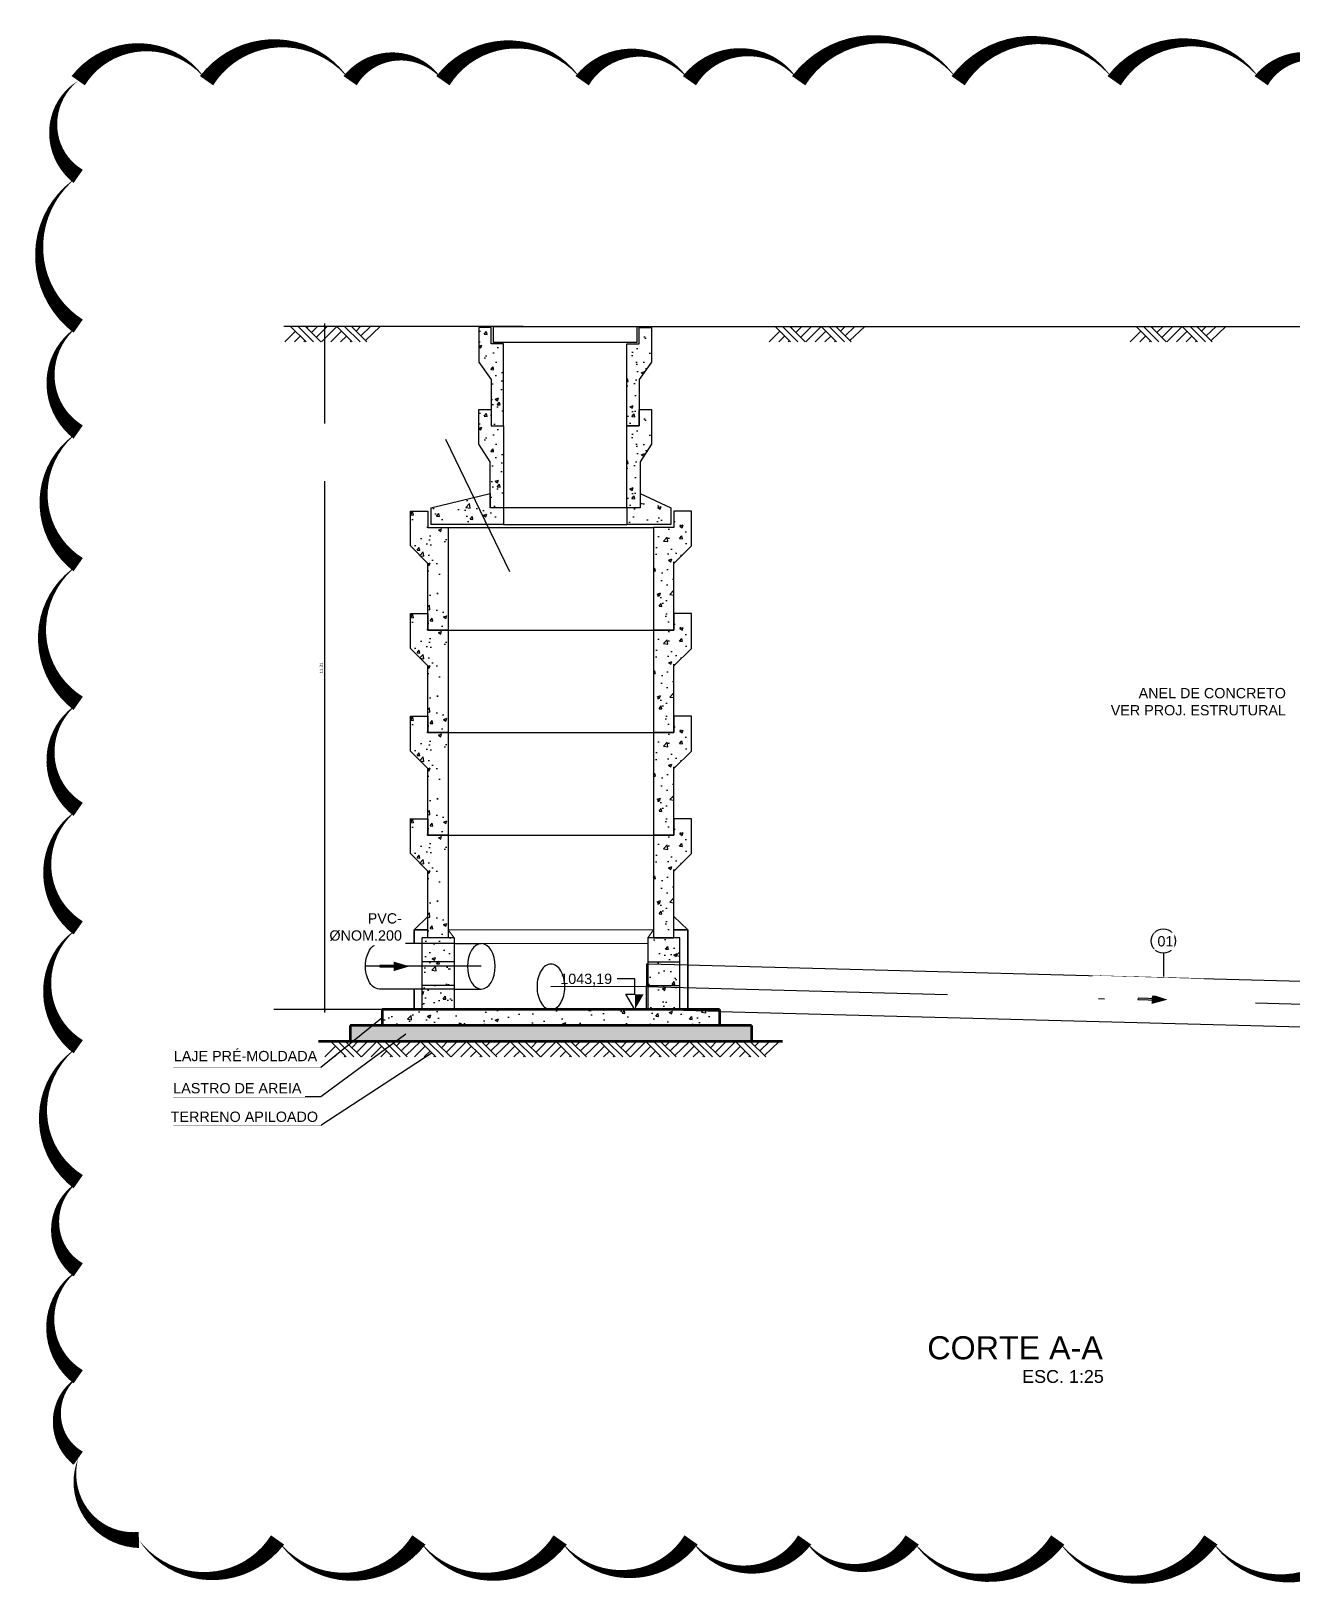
# Model space of a CAD drawing. Extents: x -160 to 364724, y -100 to 7353297.
# Drawn here: x 360652.44 to 360673.33, y 7352432.61 to 7352458.4 of the extents above; entities that cross this region are included whole.
import ezdxf
from ezdxf.enums import TextEntityAlignment as Align

# ---------------------------------------------------------------- set-up
doc = ezdxf.new("R2010")
doc.units = 0
doc.header["$LTSCALE"] = 5
for name, pattern in [('HIDDEN', [0.375, 0.25, -0.125]), ('SGC_DASHDOT', [1, 0.5, -0.25, 0, -0.25]), ('SGC_HIDDEN', [0.375, 0.25, -0.125])]:
    doc.linetypes.add(name, pattern=pattern)
doc.layers.add('00-trabalho', color=7, linetype='Continuous', lineweight=25)
doc.layers.add('AL3', color=3, linetype='Continuous', lineweight=35)
for name, color, linetype in [('ARTICULAÇÃO', 3, 'Continuous'), ('BOLA LM', 1, 'Continuous'), ('desenho', 4, 'Continuous'), ('GER-SIMBOLOS', 1, 'Continuous'), ('PAREDE CONCRETO CORTE', 5, 'Continuous'), ('Paredes', 7, 'Continuous'), ('SANC_COTAS', 1, 'Continuous'), ('SANC_TEXTO', 2, 'Continuous'), ('SGC-Eixos', 253, 'SGC_DASHDOT'), ('SGC-PONTAS', 1, 'SGC_HIDDEN'), ('SGC-Tubos (Desenho Bifilar)', 3, 'Continuous'), ('TERRENO', 6, 'Continuous'), ('VEGETAÇÃO', 7, 'Continuous'), ('VISTA 1', 1, 'Continuous'), ('VISTA 2', 2, 'Continuous'), ('VISTA 3', 3, 'Continuous')]:
    doc.layers.add(name, color=color, linetype=linetype)
doc.styles.add('R-80', font='arial.ttf')
doc.styles.get("Standard").update_dxf_attribs({"font": 'arial.ttf'})
doc.dimstyles.new('GERAL - 25', dxfattribs={"dimscale": 0.025, "dimtxt": 2, "dimasz": 1.5, "dimexe": 2, "dimexo": 1, "dimgap": 1, "dimtad": 1, "dimzin": 0, "dimtxsty": 'R-80', "dimblk": 'ARCHTICK', "dimcen": 0, "dimdle": 2, "dimclrd": 1, "dimclre": 1, "dimclrt": 2, "dimadec": 0, "dimazin": 0, "dimtfac": 0.5, "dimtmove": 2, "dimatfit": 3, "dimldrblk": 'OPEN90', "dimfxl": 1, "dimtolj": 1, "dimtzin": 0, "dimarcsym": 0})
doc.dimstyles.new('LEADER - 25', dxfattribs={"dimscale": 0.025, "dimtxt": 2, "dimasz": 1.5, "dimexe": 2, "dimexo": 1, "dimgap": 1, "dimtad": 1, "dimzin": 0, "dimtxsty": 'R-80', "dimcen": 0, "dimdle": 2, "dimclrd": 1, "dimclre": 1, "dimclrt": 2, "dimadec": 0, "dimazin": 0, "dimtfac": 0.5, "dimtmove": 2, "dimatfit": 3, "dimfxl": 1, "dimtolj": 1, "dimtzin": 0, "dimarcsym": 0})
pattern_1 = [(50, (360733.05894, 7352443.38105), (0.5570364, -0.0487343), [0.058246, -0.640707]), (355, (360733.05894, 7352443.38105), (-0.107758, 0.5841634), [0.046597, -0.5125673]), (100.45144, (360733.10536, 7352443.377), (0.4492783, 0.535429), [0.0495016, -0.5445175]), (46.1842, (360733.05894, 7352443.5364), (0.828834, -0.128546), [0.087369, -0.96106]), (96.6356, (360733.128, 7352443.5257), (0.725872, 0.7565146), [0.074252, -0.816777]), (351.1842, (360733.0589, 7352443.5364), (0.725872, 0.756515), [0.069895, -0.768847]), (21, (360733.1366, 7352443.49754), (0.4635666, -0.3126796), [0.058246, -0.640707]), (326, (360733.1366, 7352443.49754), (0.188962, 0.5631615), [0.046597, -0.5125655]), (71.45144, (360733.17523, 7352443.4715), (0.6525286, 0.250482), [0.0495016, -0.5445166]), (37.5, (360733.05894, 7352443.38105), (0.0094435, 0.25853017), [0, -0.5063526, 0, -0.5203317, 0, -0.514507]), (7.5, (360733.05894, 7352443.38105), (0.2043036, 0.3063058), [0, -0.2966667, 0, -0.4947034, 0, -0.1960951]), (327.5, (360732.88576, 7352443.38105), (0.4145733, -0.01751585), [0, -0.1941536, 0, -0.6057593, 0, -0.803796]), (317.5, (360732.8081, 7352443.38105), (0.4529105, 0.0777424), [0, -0.2523997, 0, -0.4022863, 0, -0.5708116])]
pattern_2 = [(50, (360733.05894, 7352445.0797), (0.5570364, -0.0487343), [0.058246, -0.640707]), (355, (360733.05894, 7352445.0797), (-0.107758, 0.5841634), [0.046597, -0.5125673]), (100.45144, (360733.10536, 7352445.0756), (0.4492783, 0.535429), [0.0495016, -0.5445175]), (46.1842, (360733.05894, 7352445.235), (0.828834, -0.128546), [0.087369, -0.96106]), (96.6356, (360733.128, 7352445.2243), (0.725872, 0.7565146), [0.074252, -0.816777]), (351.1842, (360733.0589, 7352445.235), (0.725872, 0.756515), [0.069895, -0.768847]), (21, (360733.1366, 7352445.19617), (0.4635666, -0.3126796), [0.058246, -0.640707]), (326, (360733.1366, 7352445.1962), (0.188962, 0.5631615), [0.046597, -0.5125655]), (71.45144, (360733.17523, 7352445.1701), (0.6525286, 0.250482), [0.0495016, -0.5445166]), (37.5, (360733.05894, 7352445.07968), (0.0094435, 0.25853017), [0, -0.5063526, 0, -0.5203317, 0, -0.514507]), (7.5, (360733.05894, 7352445.07968), (0.2043036, 0.3063058), [0, -0.2966667, 0, -0.4947034, 0, -0.1960951]), (327.5, (360732.88576, 7352445.07968), (0.4145733, -0.01751585), [0, -0.1941536, 0, -0.6057593, 0, -0.803796]), (317.5, (360732.8081, 7352445.07968), (0.4529105, 0.0777424), [0, -0.2523997, 0, -0.4022863, 0, -0.5708116])]
pattern_3 = [(50, (360733.05894, 7352446.7783), (0.5570364, -0.0487343), [0.058246, -0.640707]), (355, (360733.05894, 7352446.7783), (-0.107758, 0.5841634), [0.046597, -0.5125673]), (100.45144, (360733.10536, 7352446.77425), (0.4492783, 0.535429), [0.0495016, -0.5445175]), (46.1842, (360733.05894, 7352446.93364), (0.828834, -0.128546), [0.087369, -0.96106]), (96.6356, (360733.128, 7352446.9229), (0.725872, 0.7565146), [0.074252, -0.816777]), (351.1842, (360733.0589, 7352446.9336), (0.725872, 0.756515), [0.069895, -0.768847]), (21, (360733.1366, 7352446.8948), (0.4635666, -0.3126796), [0.058246, -0.640707]), (326, (360733.1366, 7352446.8948), (0.188962, 0.5631615), [0.046597, -0.5125655]), (71.45144, (360733.17523, 7352446.86875), (0.6525286, 0.250482), [0.0495016, -0.5445166]), (37.5, (360733.05894, 7352446.77831), (0.0094435, 0.25853017), [0, -0.5063526, 0, -0.5203317, 0, -0.514507]), (7.5, (360733.05894, 7352446.7783), (0.2043036, 0.3063058), [0, -0.2966667, 0, -0.4947034, 0, -0.1960951]), (327.5, (360732.88576, 7352446.77831), (0.4145733, -0.01751585), [0, -0.1941536, 0, -0.6057593, 0, -0.803796]), (317.5, (360732.8081, 7352446.7783), (0.4529105, 0.0777424), [0, -0.2523997, 0, -0.4022863, 0, -0.5708116])]
pattern_4 = [(50, (360733.05894, 7352448.47694), (0.5570364, -0.0487343), [0.058246, -0.640707]), (355, (360733.05894, 7352448.47694), (-0.107758, 0.5841634), [0.046597, -0.5125673]), (100.45144, (360733.10536, 7352448.4729), (0.4492783, 0.535429), [0.0495016, -0.5445175]), (46.1842, (360733.05894, 7352448.6323), (0.828834, -0.128546), [0.087369, -0.96106]), (96.6356, (360733.128, 7352448.62156), (0.725872, 0.7565146), [0.074252, -0.816777]), (351.1842, (360733.0589, 7352448.6323), (0.725872, 0.756515), [0.069895, -0.768847]), (21, (360733.1366, 7352448.59344), (0.4635666, -0.3126796), [0.058246, -0.640707]), (326, (360733.1366, 7352448.59344), (0.188962, 0.5631615), [0.046597, -0.5125655]), (71.45144, (360733.17523, 7352448.5674), (0.6525286, 0.250482), [0.0495016, -0.5445166]), (37.5, (360733.05894, 7352448.47694), (0.0094435, 0.25853017), [0, -0.5063526, 0, -0.5203317, 0, -0.514507]), (7.5, (360733.05894, 7352448.47694), (0.2043036, 0.3063058), [0, -0.2966667, 0, -0.4947034, 0, -0.1960951]), (327.5, (360732.88576, 7352448.47694), (0.4145733, -0.01751585), [0, -0.1941536, 0, -0.6057593, 0, -0.803796]), (317.5, (360732.8081, 7352448.47694), (0.4529105, 0.0777424), [0, -0.2523997, 0, -0.4022863, 0, -0.5708116])]
pattern_5 = [(50, (360733.7233, 7352451.5194), (0.5570364, -0.0487343), [0.058246, -0.640707]), (355, (360733.7233, 7352451.5194), (-0.107758, 0.5841634), [0.046597, -0.5125673]), (100.45144, (360733.76973, 7352451.51534), (0.4492783, 0.535429), [0.0495016, -0.5445175]), (46.1842, (360733.7233, 7352451.6747), (0.828834, -0.128546), [0.087369, -0.96106]), (96.6356, (360733.7924, 7352451.664), (0.725872, 0.7565146), [0.074252, -0.816777]), (351.1842, (360733.7233, 7352451.6747), (0.725872, 0.756515), [0.069895, -0.768847]), (21, (360733.80097, 7352451.6359), (0.4635666, -0.3126796), [0.058246, -0.640707]), (326, (360733.80097, 7352451.6359), (0.188962, 0.5631615), [0.046597, -0.5125655]), (71.45144, (360733.8396, 7352451.60983), (0.6525286, 0.250482), [0.0495016, -0.5445166]), (37.5, (360733.7233, 7352451.5194), (0.0094435, 0.25853017), [0, -0.5063526, 0, -0.5203317, 0, -0.514507]), (7.5, (360733.7233, 7352451.5194), (0.2043036, 0.3063058), [0, -0.2966667, 0, -0.4947034, 0, -0.1960951]), (327.5, (360733.55012, 7352451.5194), (0.4145733, -0.01751585), [0, -0.1941536, 0, -0.6057593, 0, -0.803796]), (317.5, (360733.47246, 7352451.5194), (0.4529105, 0.0777424), [0, -0.2523997, 0, -0.4022863, 0, -0.5708116])]
pattern_6 = [(50, (360733.7233, 7352450.1605), (0.5570364, -0.0487343), [0.058246, -0.640707]), (355, (360733.7233, 7352450.1605), (-0.107758, 0.5841634), [0.046597, -0.5125673]), (100.45144, (360733.76973, 7352450.15643), (0.4492783, 0.535429), [0.0495016, -0.5445175]), (46.1842, (360733.7233, 7352450.3158), (0.828834, -0.128546), [0.087369, -0.96106]), (96.6356, (360733.7924, 7352450.3051), (0.725872, 0.7565146), [0.074252, -0.816777]), (351.1842, (360733.7233, 7352450.3158), (0.725872, 0.756515), [0.069895, -0.768847]), (21, (360733.80097, 7352450.277), (0.4635666, -0.3126796), [0.058246, -0.640707]), (326, (360733.80097, 7352450.277), (0.188962, 0.5631615), [0.046597, -0.5125655]), (71.45144, (360733.8396, 7352450.25093), (0.6525286, 0.250482), [0.0495016, -0.5445166]), (37.5, (360733.7233, 7352450.1605), (0.0094435, 0.25853017), [0, -0.5063526, 0, -0.5203317, 0, -0.514507]), (7.5, (360733.7233, 7352450.1605), (0.2043036, 0.3063058), [0, -0.2966667, 0, -0.4947034, 0, -0.1960951]), (327.5, (360733.55012, 7352450.1605), (0.4145733, -0.01751585), [0, -0.1941536, 0, -0.6057593, 0, -0.803796]), (317.5, (360733.47246, 7352450.1605), (0.4529105, 0.0777424), [0, -0.2523997, 0, -0.4022863, 0, -0.5708116])]

# ---------------------------------------------------------------- blocks, each defined once
blk = doc.blocks.new('*U351')
at = {"layer": 'GER-SIMBOLOS'}
for p, q in [((-0.587, -0.3), (-0.287, 0)), ((-0.454, -0.3), (-0.154, 0)), ((-0.3, -0.3), (0, 0)), ((0.3, -0.3), (0, 0)), ((0.31, -0.3), (0.61, 0)), ((0.453, -0.3), (0.753, 0)), ((0.599, -0.3), (0.899, 0)), ((-0.563, -0.276), (-0.849, 0)), ((-0.47, -0.183), (-0.659, 0)), ((-0.377, -0.089), (-0.466, 0)), ((-0.26, -0.3), (-0.28, -0.28)), ((-0.074, -0.3), (-0.187, -0.187)), ((0.113, -0.3), (-0.094, -0.094)), ((0.393, -0.207), (0.186, 0)), ((0.486, -0.114), (0.373, 0)), ((0.579, -0.021), (0.559, 0)), ((0.64, -0.3), (0.62, -0.28)), ((0.826, -0.3), (0.713, -0.187)), ((1.013, -0.3), (0.806, -0.094))]:
    blk.add_line(p, q, dxfattribs=at)
blk = doc.blocks.new('*U353')
at = {"layer": 'GER-SIMBOLOS'}
for p, q in [((-0.587, -0.3), (-0.287, 0)), ((-0.454, -0.3), (-0.154, 0)), ((-0.3, -0.3), (0, 0)), ((0.3, -0.3), (0, 0)), ((0.31, -0.3), (0.61, 0)), ((0.453, -0.3), (0.753, 0)), ((0.599, -0.3), (0.899, 0)), ((-0.563, -0.276), (-0.849, 0)), ((-0.47, -0.183), (-0.659, 0)), ((-0.377, -0.089), (-0.466, 0)), ((-0.26, -0.3), (-0.28, -0.28)), ((-0.074, -0.3), (-0.187, -0.187)), ((0.113, -0.3), (-0.094, -0.094)), ((0.393, -0.207), (0.186, 0)), ((0.486, -0.114), (0.373, 0)), ((0.579, -0.021), (0.559, 0)), ((0.64, -0.3), (0.62, -0.28)), ((0.826, -0.3), (0.713, -0.187)), ((1.013, -0.3), (0.806, -0.094))]:
    blk.add_line(p, q, dxfattribs=at)
blk = doc.blocks.new('*U355')
at = {"layer": 'GER-SIMBOLOS'}
for p, q in [((-0.587, -0.3), (-0.287, 0)), ((-0.454, -0.3), (-0.154, 0)), ((-0.3, -0.3), (0, 0)), ((0.3, -0.3), (0, 0)), ((0.31, -0.3), (0.61, 0)), ((0.453, -0.3), (0.753, 0)), ((0.599, -0.3), (0.899, 0)), ((-0.563, -0.276), (-0.849, 0)), ((-0.47, -0.183), (-0.659, 0)), ((-0.377, -0.089), (-0.466, 0)), ((-0.26, -0.3), (-0.28, -0.28)), ((-0.074, -0.3), (-0.187, -0.187)), ((0.113, -0.3), (-0.094, -0.094)), ((0.393, -0.207), (0.186, 0)), ((0.486, -0.114), (0.373, 0)), ((0.579, -0.021), (0.559, 0)), ((0.64, -0.3), (0.62, -0.28)), ((0.826, -0.3), (0.713, -0.187)), ((1.013, -0.3), (0.806, -0.094))]:
    blk.add_line(p, q, dxfattribs=at)
blk = doc.blocks.new('A$C06EB255A')
at = {"linetype": 'HIDDEN', "ltscale": 40}
for points in [[(2.52, 2.01), (0, 0), (3.21, 0.29)], [(1.6, 0.79), (1.71, 0.55), (5.41, 2.04), (5.3, 2.28)]]:
    blk.add_hatch(color=256, dxfattribs=at).paths.add_polyline_path(points)
blk.add_lwpolyline([(5.41, 2.04), (1.71, 0.55), (1.6, 0.79), (5.3, 2.28), (5.41, 2.04)], dxfattribs=at)
blk = doc.blocks.new('NIVEL2')
at = {"linetype": 'Continuous'}
for p, q in [((0, 0.6), (0.346, 0.6)), ((0, 0), (0.173, 0.3)), ((0.173, 0.3), (0, 0.3))]:
    blk.add_line(p, q, dxfattribs=at)
blk.add_line((0, 0.3), (0, 0.6))
blk.add_solid([(0, 0.3), (-0.173, 0.3), (0, 0)], dxfattribs=at)
at = {"color": 0, "linetype": 'Continuous'}
blk.add_attdef('COTA-DIR', text='', height=0.2, dxfattribs=at).set_placement((0.426, 0.6), align=Align.MIDDLE_LEFT)
blk = doc.blocks.new('_ARCHTICK')
at = {"color": 0, "linetype": 'ByBlock', "const_width": 0.15}
blk.add_lwpolyline([(-0.5, -0.5), (0.5, 0.5)], dxfattribs=at)
blk = doc.blocks.new('*D389')
at = {"layer": 'Defpoints', "color": 0, "transparency": 16777216}
for p in [(360657.303, 7352453.505), (360659.167, 7352453.505), (360659.167, 7352442.192)]:
    blk.add_point(p, dxfattribs=at)
at = {"layer": 'SANC_COTAS', "color": 1, "lineweight": -2, "transparency": 16777216}
for p, q in [((360659.142, 7352453.505), (360657.253, 7352453.505)), ((360657.303, 7352442.142), (360657.303, 7352453.555)), ((360659.142, 7352442.192), (360657.253, 7352442.192))]:
    blk.add_line(p, q, dxfattribs=at)
at = {"layer": 'SANC_COTAS', "color": 1, "lineweight": -2, "transparency": 16777216, "xscale": 0.03750000000000001, "yscale": 0.03750000000000001, "zscale": 0.03750000000000001}
for p, rotation in [((360657.303, 7352453.505), 90), ((360657.303, 7352442.192), 270)]:
    blk.add_blockref('_ARCHTICK', p, dxfattribs=dict(at, rotation=rotation))
at = {"layer": 'SANC_COTAS', "color": 2, "transparency": 16777216, "insert": (360657.248, 7352447.848), "char_height": 0.05, "attachment_point": 5, "rotation": 90, "style": 'R-80'}
blk.add_mtext('\\A1;11,31', dxfattribs=at)
blk = doc.blocks.new('_Open90')
at = {"color": 0, "linetype": 'ByBlock', "lineweight": -2}
for p, q in [((0, 0), (-1, 0)), ((-0.5, 0.5), (0, 0)), ((0, 0), (-0.5, -0.5))]:
    blk.add_line(p, q, dxfattribs=at)
blk = doc.blocks.new('*U367')
at = {"layer": 'GER-SIMBOLOS'}
for p, q in [((-0.587, -0.3), (-0.287, 0)), ((-0.454, -0.3), (-0.154, 0)), ((-0.3, -0.3), (0, 0)), ((0.3, -0.3), (0, 0)), ((0.31, -0.3), (0.61, 0)), ((0.453, -0.3), (0.753, 0)), ((0.599, -0.3), (0.899, 0)), ((1.161, -0.3), (1.461, 0)), ((1.294, -0.3), (1.594, 0)), ((1.448, -0.3), (1.748, 0)), ((2.048, -0.3), (1.748, 0)), ((2.058, -0.3), (2.358, 0)), ((2.201, -0.3), (2.501, 0)), ((2.347, -0.3), (2.647, 0)), ((2.909, -0.3), (3.209, 0)), ((3.042, -0.3), (3.342, 0)), ((3.196, -0.3), (3.496, 0)), ((3.796, -0.3), (3.496, 0)), ((3.806, -0.3), (4.106, 0)), ((3.949, -0.3), (4.249, 0)), ((4.095, -0.3), (4.395, 0)), ((4.657, -0.3), (4.957, 0)), ((4.79, -0.3), (5.09, 0)), ((4.944, -0.3), (5.244, 0)), ((5.544, -0.3), (5.244, 0)), ((5.554, -0.3), (5.854, 0)), ((5.697, -0.3), (5.997, 0)), ((5.843, -0.3), (6.143, 0)), ((6.405, -0.3), (6.705, 0)), ((6.538, -0.3), (6.838, 0)), ((6.692, -0.3), (6.992, 0)), ((7.292, -0.3), (6.992, 0)), ((7.302, -0.3), (7.602, 0)), ((7.445, -0.3), (7.745, 0)), ((7.591, -0.3), (7.891, 0)), ((-0.563, -0.276), (-0.849, 0)), ((-0.47, -0.183), (-0.659, 0)), ((-0.377, -0.089), (-0.466, 0)), ((-0.26, -0.3), (-0.28, -0.28)), ((-0.074, -0.3), (-0.187, -0.187)), ((0.113, -0.3), (-0.094, -0.094)), ((0.393, -0.207), (0.186, 0)), ((0.486, -0.114), (0.373, 0)), ((0.579, -0.021), (0.559, 0)), ((0.64, -0.3), (0.62, -0.28)), ((0.826, -0.3), (0.713, -0.187)), ((1.013, -0.3), (0.806, -0.094)), ((1.185, -0.276), (0.899, 0)), ((1.278, -0.183), (1.089, 0)), ((1.371, -0.089), (1.282, 0)), ((1.488, -0.3), (1.468, -0.28)), ((1.675, -0.3), (1.561, -0.187)), ((1.861, -0.3), (1.654, -0.094)), ((2.141, -0.207), (1.934, 0)), ((2.234, -0.114), (2.121, 0)), ((2.327, -0.021), (2.307, 0)), ((2.388, -0.3), (2.368, -0.28)), ((2.574, -0.3), (2.461, -0.187)), ((2.761, -0.3), (2.554, -0.094)), ((2.933, -0.276), (2.647, 0)), ((3.026, -0.183), (2.837, 0)), ((3.119, -0.089), (3.03, 0)), ((3.236, -0.3), (3.216, -0.28)), ((3.423, -0.3), (3.309, -0.187)), ((3.609, -0.3), (3.402, -0.094)), ((3.889, -0.207), (3.682, 0)), ((3.982, -0.114), (3.869, 0)), ((4.076, -0.021), (4.055, 0)), ((4.136, -0.3), (4.116, -0.28)), ((4.323, -0.3), (4.209, -0.187)), ((4.509, -0.3), (4.302, -0.094)), ((4.681, -0.276), (4.395, 0)), ((4.774, -0.183), (4.585, 0)), ((4.867, -0.089), (4.778, 0)), ((4.984, -0.3), (4.964, -0.28)), ((5.171, -0.3), (5.057, -0.187)), ((5.357, -0.3), (5.15, -0.094)), ((5.637, -0.207), (5.43, 0)), ((5.73, -0.114), (5.617, 0)), ((5.824, -0.021), (5.803, 0)), ((5.884, -0.3), (5.864, -0.28)), ((6.071, -0.3), (5.957, -0.187)), ((6.257, -0.3), (6.05, -0.094)), ((6.429, -0.276), (6.143, 0)), ((6.522, -0.183), (6.333, 0)), ((6.615, -0.089), (6.526, 0)), ((6.732, -0.3), (6.712, -0.28)), ((6.919, -0.3), (6.805, -0.187)), ((7.105, -0.3), (6.899, -0.094)), ((7.385, -0.207), (7.178, 0)), ((7.478, -0.114), (7.365, 0)), ((7.572, -0.021), (7.551, 0)), ((7.632, -0.3), (7.612, -0.28)), ((7.819, -0.3), (7.705, -0.187)), ((8.005, -0.3), (7.798, -0.094))]:
    blk.add_line(p, q, dxfattribs=at)

msp = doc.modelspace()

# ---------------------------------------------------------------- hatches: boundary and pattern name
at = {"layer": 'VEGETAÇÃO'}
h = msp.add_hatch(dxfattribs=at)
h.set_pattern_fill('AR-CONC', color=1, scale=0.003058)
h.set_pattern_definition(pattern_5)
h.paths.add_polyline_path([(360660.263, 7352453.218), (360660.059, 7352453.218), (360660.059, 7352453.49), (360659.855, 7352453.49), (360659.857, 7352452.911), (360660.059, 7352452.624), (360660.059, 7352451.859), (360660.263, 7352451.859)])
h = msp.add_hatch(dxfattribs=at)
h.set_pattern_fill('AR-CONC', color=1, scale=0.003058)
h.set_pattern_definition(pattern_5)
h.paths.add_polyline_path([(360662.301, 7352453.218), (360662.505, 7352453.218), (360662.505, 7352453.49), (360662.709, 7352453.49), (360662.707, 7352452.911), (360662.505, 7352452.624), (360662.505, 7352451.859), (360662.301, 7352451.859)])
h = msp.add_hatch(dxfattribs=at)
h.set_pattern_fill('AR-CONC', color=1, scale=0.003058)
h.set_pattern_definition(pattern_6)
h.paths.add_polyline_path([(360660.263, 7352451.859), (360660.059, 7352451.859), (360660.059, 7352452.131), (360659.855, 7352452.131), (360659.857, 7352451.552), (360660.042, 7352451.265), (360660.042, 7352450.738), (360659.057, 7352450.5), (360659.057, 7352450.228), (360660.263, 7352450.228)])
h = msp.add_hatch(dxfattribs=at)
h.set_pattern_fill('AR-CONC', color=1, scale=0.003058)
h.set_pattern_definition(pattern_6)
h.paths.add_polyline_path([(360662.301, 7352451.859), (360662.505, 7352451.859), (360662.505, 7352452.131), (360662.709, 7352452.131), (360662.707, 7352451.552), (360662.522, 7352451.265), (360662.522, 7352450.738), (360663.032, 7352450.5), (360663.032, 7352450.228), (360662.301, 7352450.228)])
h = msp.add_hatch(dxfattribs=at)
h.set_pattern_fill('AR-CONC', color=1, scale=0.003058)
h.set_pattern_definition(pattern_4)
h.paths.add_polyline_path([(360659.347, 7352450.176), (360659.008, 7352450.176), (360659.008, 7352450.447), (360658.719, 7352450.447), (360658.721, 7352449.868), (360659.008, 7352449.581), (360659.008, 7352448.477), (360659.347, 7352448.48)])
h = msp.add_hatch(dxfattribs=at)
h.set_pattern_fill('AR-CONC', color=1, scale=0.003058)
h.set_pattern_definition(pattern_4)
h.paths.add_polyline_path([(360662.745, 7352450.176), (360663.084, 7352450.176), (360663.084, 7352450.447), (360663.373, 7352450.447), (360663.372, 7352449.868), (360663.084, 7352449.581), (360663.084, 7352448.477), (360662.745, 7352448.48)])
h = msp.add_hatch(dxfattribs=at)
h.set_pattern_fill('AR-CONC', color=1, scale=0.003058)
h.set_pattern_definition(pattern_3)
h.paths.add_polyline_path([(360659.347, 7352448.477), (360659.008, 7352448.477), (360659.008, 7352448.749), (360658.719, 7352448.749), (360658.721, 7352448.17), (360659.008, 7352447.882), (360659.008, 7352446.778), (360659.347, 7352446.782)])
h = msp.add_hatch(dxfattribs=at)
h.set_pattern_fill('AR-CONC', color=1, scale=0.003058)
h.set_pattern_definition(pattern_3)
h.paths.add_polyline_path([(360662.745, 7352448.477), (360663.084, 7352448.477), (360663.084, 7352448.749), (360663.373, 7352448.749), (360663.372, 7352448.17), (360663.084, 7352447.882), (360663.084, 7352446.778), (360662.745, 7352446.782)])
h = msp.add_hatch(dxfattribs=at)
h.set_pattern_fill('AR-CONC', color=1, scale=0.003058)
h.set_pattern_definition(pattern_2)
h.paths.add_polyline_path([(360659.347, 7352446.778), (360659.008, 7352446.778), (360659.008, 7352447.05), (360658.719, 7352447.05), (360658.721, 7352446.471), (360659.008, 7352446.184), (360659.008, 7352445.08), (360659.347, 7352445.083)])
h = msp.add_hatch(dxfattribs=at)
h.set_pattern_fill('AR-CONC', color=1, scale=0.003058)
h.set_pattern_definition(pattern_2)
h.paths.add_polyline_path([(360662.745, 7352446.778), (360663.084, 7352446.778), (360663.084, 7352447.05), (360663.373, 7352447.05), (360663.372, 7352446.471), (360663.084, 7352446.184), (360663.084, 7352445.08), (360662.745, 7352445.083)])
h = msp.add_hatch(dxfattribs=at)
h.set_pattern_fill('AR-CONC', color=1, scale=0.003058)
h.set_pattern_definition(pattern_1)
h.paths.add_polyline_path([(360659.347, 7352445.08), (360659.008, 7352445.08), (360659.008, 7352445.351), (360658.719, 7352445.351), (360658.721, 7352444.772), (360659.008, 7352444.485), (360659.008, 7352443.381), (360658.913, 7352443.381), (360658.913, 7352442.192), (360659.442, 7352442.192), (360659.442, 7352443.381), (360659.347, 7352443.385)])
h = msp.add_hatch(dxfattribs=at)
h.set_pattern_fill('AR-CONC', color=1, scale=0.003058)
h.set_pattern_definition(pattern_1)
h.paths.add_polyline_path([(360662.745, 7352445.08), (360663.084, 7352445.08), (360663.084, 7352445.351), (360663.373, 7352445.351), (360663.372, 7352444.772), (360663.084, 7352444.485), (360663.084, 7352443.381), (360663.179, 7352443.381), (360663.179, 7352442.192), (360662.65, 7352442.192), (360662.65, 7352443.381), (360662.745, 7352443.385)])
h = msp.add_hatch(dxfattribs=at)
h.set_pattern_fill('AR-CONC', color=1, scale=0.003058)
h.set_pattern_definition([(50, (360736.79695, 7352441.92736), (0.5570364, -0.0487343), [0.058246, -0.640707]), (355, (360736.79695, 7352441.92736), (-0.107758, 0.5841634), [0.046597, -0.5125673]), (100.45144, (360736.84337, 7352441.9233), (0.4492783, 0.535429), [0.0495016, -0.5445175]), (46.1842, (360736.79695, 7352442.0827), (0.828834, -0.128546), [0.087369, -0.96106]), (96.6356, (360736.866, 7352442.072), (0.725872, 0.7565146), [0.074252, -0.816777]), (351.1842, (360736.79695, 7352442.0827), (0.725872, 0.756515), [0.069895, -0.7688475]), (21, (360736.8746, 7352442.04385), (0.4635666, -0.3126796), [0.058246, -0.640707]), (326, (360736.8746, 7352442.04385), (0.188962, 0.5631615), [0.046597, -0.5125655]), (71.45144, (360736.91324, 7352442.0178), (0.6525286, 0.250482), [0.0495016, -0.5445166]), (37.5, (360736.79695, 7352441.92736), (0.0094435, 0.25853017), [0, -0.5063526, 0, -0.5203317, 0, -0.514507]), (7.5, (360736.79695, 7352441.92736), (0.2043036, 0.3063058), [0, -0.2966667, 0, -0.4947034, 0, -0.1960951]), (327.5, (360736.62376, 7352441.92736), (0.4145733, -0.01751585), [0, -0.1941536, 0, -0.6057593, 0, -0.8037959]), (317.5, (360736.5461, 7352441.92736), (0.4529105, 0.0777424), [0, -0.2523997, 0, -0.4022863, 0, -0.5708116])])
h.paths.add_polyline_path([(360658.253, 7352442.192), (360658.253, 7352441.927), (360663.84, 7352441.927), (360663.84, 7352442.192)])
h = msp.add_hatch(dxfattribs=at)
h.set_pattern_fill('AR-SAND', color=1, scale=0.001699)
h.set_pattern_definition([(37.5, (-251460.02749, -20660347.51603), (-0.00271786391828, 0.08313328509286), [0, -0.06558077358879, 0, -0.07334691782956, 0, -0.0701110243959]), (7.5, (-251460.02749, -20660347.51603), (0.0763574509282, 0.1217621856173), [0, -0.03537910154132, 0, -0.05910898672147, 0, -0.0226512540356]), (327.5, (-251460.08056, -20660347.51603), (0.13436047333004, 0.00024412474878), [0, -0.02157262289105, 0, -0.07766144240777, 0, -0.10139132758793]), (317.5, (-251460.08056, -20660347.51603), (0.1297001213009, 0.03786748206287), [0, -0.01078631144552, 0, -0.05091139002287, 0, -0.05824608180583])])
h.paths.add_polyline_path([(360657.724, 7352441.927), (360664.368, 7352441.927), (360664.368, 7352441.663), (360657.724, 7352441.663)])

# ---------------------------------------------------------------- linework, layer by layer
at = {"layer": 'AL3', "linetype": 'Continuous', "lineweight": 30}
for p, q in [((360658.781, 7352443.513), (360659.008, 7352443.735)), ((360663.311, 7352443.513), (360663.084, 7352443.735))]:
    msp.add_line(p, q, dxfattribs=at)
at = {"layer": 'AL3'}
for p, q in [((360658.781, 7352443.286), (360658.781, 7352443.513)), ((360659.008, 7352443.513), (360658.781, 7352443.513)), ((360663.084, 7352443.513), (360663.311, 7352443.513)), ((360663.311, 7352442.192), (360663.311, 7352443.513)), ((360658.781, 7352442.192), (360658.781, 7352442.531))]:
    msp.add_line(p, q, dxfattribs=at)
at = {"layer": 'ARTICULAÇÃO', "color": 2, "lineweight": 50}
msp.add_line((360670.198, 7352436.315), (360667.287, 7352436.315), dxfattribs=at)
at = {"layer": 'BOLA LM'}
msp.add_line((360671.187, 7352443.126), (360671.187, 7352442.739), dxfattribs=at)
msp.add_circle((360671.187, 7352443.328), 0.201, dxfattribs=at)
at = {"layer": 'desenho', "color": 1}
for p, q in [((360662.301, 7352450.5), (360660.263, 7352450.5)), ((360659.347, 7352450.176), (360662.745, 7352450.176)), ((360660.263, 7352450.228), (360662.301, 7352450.228)), ((360659.347, 7352448.477), (360662.745, 7352448.477)), ((360659.347, 7352446.778), (360662.745, 7352446.778)), ((360659.347, 7352445.08), (360662.745, 7352445.08))]:
    msp.add_line(p, q, dxfattribs=at)
at = {"layer": 'PAREDE CONCRETO CORTE'}
for p, q in [((360659.057, 7352450.5), (360660.042, 7352450.738)), ((360660.042, 7352450.738), (360660.042, 7352450.5)), ((360662.522, 7352450.738), (360662.522, 7352450.5)), ((360662.522, 7352450.738), (360663.032, 7352450.5)), ((360659.057, 7352450.5), (360659.057, 7352450.228)), ((360660.263, 7352450.5), (360660.042, 7352450.5)), ((360660.263, 7352450.5), (360660.263, 7352450.228)), ((360662.522, 7352450.5), (360662.301, 7352450.5)), ((360662.301, 7352450.5), (360662.301, 7352450.228)), ((360663.032, 7352450.5), (360663.032, 7352450.228)), ((360660.263, 7352450.228), (360659.057, 7352450.228)), ((360663.032, 7352450.228), (360662.301, 7352450.228)), ((360658.913, 7352442.192), (360658.913, 7352443.381)), ((360659.442, 7352443.381), (360658.913, 7352443.381)), ((360659.442, 7352443.381), (360659.442, 7352442.191)), ((360662.65, 7352443.381), (360662.65, 7352442.192)), ((360663.179, 7352443.381), (360662.65, 7352443.381)), ((360663.179, 7352442.192), (360663.179, 7352443.381)), ((360659.442, 7352442.984), (360658.913, 7352442.984)), ((360662.65, 7352442.984), (360663.179, 7352442.984)), ((360659.442, 7352442.588), (360658.913, 7352442.588)), ((360662.65, 7352442.588), (360663.179, 7352442.588))]:
    msp.add_line(p, q, dxfattribs=at)
for points in [[(360660.263, 7352453.218), (360660.059, 7352453.218), (360660.059, 7352453.49), (360659.855, 7352453.49), (360659.855, 7352452.912), (360660.059, 7352452.624), (360660.059, 7352451.859), (360660.263, 7352451.859)], [(360662.301, 7352453.218), (360662.505, 7352453.218), (360662.505, 7352453.49), (360662.709, 7352453.49), (360662.709, 7352452.912), (360662.505, 7352452.624), (360662.505, 7352451.859), (360662.301, 7352451.859)], [(360659.855, 7352452.131), (360660.059, 7352452.131), (360660.059, 7352451.859), (360660.263, 7352451.859), (360660.263, 7352450.5), (360660.042, 7352450.5), (360660.042, 7352451.265), (360659.855, 7352451.553)], [(360662.301, 7352451.859), (360662.505, 7352451.859), (360662.505, 7352452.131), (360662.709, 7352452.131), (360662.709, 7352451.553), (360662.522, 7352451.265), (360662.522, 7352450.5), (360662.301, 7352450.5)]]:
    msp.add_lwpolyline(points, close=True, dxfattribs=at)
for points in [[(360658.719, 7352449.87), (360658.719, 7352450.447), (360659.008, 7352450.447), (360659.008, 7352450.176), (360659.347, 7352450.176), (360659.347, 7352448.477), (360659.008, 7352448.477), (360659.008, 7352449.581), (360658.719, 7352449.87)], [(360663.373, 7352449.87), (360663.373, 7352450.447), (360663.084, 7352450.447), (360663.084, 7352450.176), (360662.745, 7352450.176), (360662.745, 7352448.477), (360663.084, 7352448.477), (360663.084, 7352449.581), (360663.373, 7352449.87)], [(360658.719, 7352448.171), (360658.719, 7352448.749), (360659.008, 7352448.749), (360659.008, 7352448.477), (360659.347, 7352448.477), (360659.347, 7352446.778), (360659.008, 7352446.778), (360659.008, 7352447.882), (360658.719, 7352448.171)], [(360663.373, 7352448.171), (360663.373, 7352448.749), (360663.084, 7352448.749), (360663.084, 7352448.477), (360662.745, 7352448.477), (360662.745, 7352446.778), (360663.084, 7352446.778), (360663.084, 7352447.882), (360663.373, 7352448.171)], [(360658.719, 7352446.473), (360658.719, 7352447.05), (360659.008, 7352447.05), (360659.008, 7352446.778), (360659.347, 7352446.778), (360659.347, 7352445.08), (360659.008, 7352445.08), (360659.008, 7352446.184), (360658.719, 7352446.473)], [(360663.373, 7352446.473), (360663.373, 7352447.05), (360663.084, 7352447.05), (360663.084, 7352446.778), (360662.745, 7352446.778), (360662.745, 7352445.08), (360663.084, 7352445.08), (360663.084, 7352446.184), (360663.373, 7352446.473)], [(360658.719, 7352444.774), (360658.719, 7352445.351), (360659.008, 7352445.351), (360659.008, 7352445.08), (360659.347, 7352445.08), (360659.347, 7352443.381), (360659.008, 7352443.381), (360659.008, 7352444.485), (360658.719, 7352444.774)], [(360663.373, 7352444.774), (360663.373, 7352445.351), (360663.084, 7352445.351), (360663.084, 7352445.08), (360662.745, 7352445.08), (360662.745, 7352443.381), (360663.084, 7352443.381), (360663.084, 7352444.485), (360663.373, 7352444.774)]]:
    msp.add_lwpolyline(points, dxfattribs=at)
at = {"layer": 'Paredes', "color": 2, "linetype": 'Continuous', "lineweight": 0}
for p, q in [((360659.442, 7352443.381), (360659.347, 7352443.513)), ((360662.745, 7352443.513), (360659.347, 7352443.513)), ((360662.745, 7352443.513), (360662.65, 7352443.381)), ((360659.447, 7352443.286), (360662.65, 7352443.286))]:
    msp.add_line(p, q, dxfattribs=at)
at = {"layer": 'SANC_COTAS'}
msp.add_line((360658.099, 7352442.192), (360656.456, 7352442.192), dxfattribs=at)
at = {"layer": 'SGC-Eixos', "ltscale": 2}
for p, q in [((360659.893, 7352442.908), (360657.977, 7352442.908)), ((360662.616, 7352442.572), (360661.046, 7352442.569))]:
    msp.add_line(p, q, dxfattribs=at)
msp.add_lwpolyline([(360662.616, 7352442.572), (360675.547, 7352442.229)], dxfattribs=at)
at = {"layer": 'SGC-PONTAS', "ltscale": 1.5}
for p, q in [((360659.442, 7352443.285), (360658.913, 7352443.285)), ((360659.442, 7352442.531), (360658.913, 7352442.531))]:
    msp.add_line(p, q, dxfattribs=at)
for points in [[(360662.65, 7352442.949), (360663.092, 7352442.936)], [(360663.841, 7352442.16), (360662.65, 7352442.194)]]:
    msp.add_lwpolyline(points, dxfattribs=at)
at = {"layer": 'SGC-PONTAS', "ltscale": 1.5, "extrusion": (0, 0, -1)}
msp.add_ellipse((360661.046, 7352442.569), major_axis=(0, -0.377), ratio=0.609336, dxfattribs=at)
at = {"layer": 'SGC-Tubos (Desenho Bifilar)'}
for p, q in [((360658.913, 7352443.286), (360658.206, 7352443.286)), ((360659.447, 7352443.286), (360659.893, 7352443.286)), ((360663.092, 7352442.936), (360675.547, 7352442.606)), ((360658.913, 7352442.531), (360658.206, 7352442.531)), ((360659.442, 7352442.531), (360659.893, 7352442.531)), ((360663.841, 7352442.16), (360675.547, 7352441.852))]:
    msp.add_line(p, q, dxfattribs=at)
msp.add_lwpolyline([(360662.65, 7352442.194), (360662.627, 7352442.195), (360662.634, 7352442.949), (360662.65, 7352442.949)], dxfattribs=at)
at = {"layer": 'SGC-Tubos (Desenho Bifilar)', "extrusion": (0, 0, -1)}
msp.add_ellipse((360658.206, 7352442.908), major_axis=(0, -0.377), ratio=0.60934, start_param=0, end_param=3.141593, dxfattribs=at)
msp.add_ellipse((360659.893, 7352442.908), major_axis=(0, -0.377), ratio=0.609336, dxfattribs=at)
at = {"layer": 'TERRENO'}
for p, q in [((360660.589, 7352453.505), (360656.621, 7352453.505)), ((360662.333, 7352453.505), (360678.346, 7352453.505))]:
    msp.add_line(p, q, dxfattribs=at)
at = {"layer": 'VISTA 1'}
for points in [[(360654.795, 7352441.24), (360657.239, 7352441.24), (360658.253, 7352442.06)], [(360654.795, 7352440.75), (360657.239, 7352440.75), (360658.642, 7352441.788)], [(360654.795, 7352440.275), (360657.239, 7352440.275), (360659.081, 7352441.481)]]:
    msp.add_lwpolyline(points, dxfattribs=at)
at = {"layer": 'VISTA 2', "linetype": 'Continuous', "lineweight": 53}
for p, q in [((360664.368, 7352441.927), (360657.724, 7352441.927)), ((360657.724, 7352441.927), (360657.724, 7352441.663)), ((360664.368, 7352441.927), (360664.368, 7352441.663)), ((360664.878, 7352441.663), (360657.198, 7352441.663))]:
    msp.add_line(p, q, dxfattribs=at)
at = {"layer": 'VISTA 3', "color": 6, "linetype": 'Continuous', "lineweight": 53}
for p, q in [((360663.84, 7352442.192), (360658.253, 7352442.192)), ((360658.253, 7352442.192), (360658.253, 7352441.927)), ((360663.84, 7352442.192), (360663.84, 7352441.927)), ((360663.84, 7352441.927), (360658.253, 7352441.927))]:
    msp.add_line(p, q, dxfattribs=at)
at = {"layer": 'VISTA 3'}
msp.add_lwpolyline([(360662.471, 7352453.24), (360660.093, 7352453.24), (360660.093, 7352453.505), (360662.471, 7352453.505)], close=True, dxfattribs=at)

# ---------------------------------------------------------------- block references
at = {"ltscale": 0.7, "zscale": 0.04246579309261467}
for p, xscale, yscale, rotation in [((360658.705, 7352442.908), -0.08493158618522932, 0.08493158618522932, 21.96733072540533), ((360671.257, 7352442.356), -0.08493158618522938, 0.08493158618522934, 20.28465937589176)]:
    msp.add_blockref('A$C06EB255A', p, dxfattribs=dict(at, xscale=xscale, yscale=yscale, rotation=rotation))
at = {"layer": 'GER-SIMBOLOS', "color": 7, "xscale": -0.849315861852293, "yscale": 0.849315861852293, "zscale": 0.849315861852293}
for name, p in [('*U355', (360657.5, 7352453.505)), ('*U353', (360665.52, 7352453.505)), ('*U351', (360671.499, 7352453.505))]:
    msp.add_blockref(name, p, dxfattribs=at)
at = {"layer": 'GER-SIMBOLOS', "color": 7}
ref = msp.add_blockref('NIVEL2', (360662.436, 7352442.192), dxfattribs=dict(at, xscale=-0.849315860434, yscale=0.849315860434, zscale=0.849315860434))
ref.add_attrib('COTA-DIR', '1043,19', dxfattribs={"layer": '00-trabalho', "color": 2, "linetype": 'Continuous', "height": 0.1699, "style": 'R-80'}).set_placement((360661.201, 7352442.701), align=Align.MIDDLE_LEFT)
at = {"layer": 'GER-SIMBOLOS', "xscale": -0.849315860434, "yscale": 0.849315860434, "zscale": 0.849315860434}
msp.add_blockref('*U367', (360664.104, 7352441.663), dxfattribs=at)

# ---------------------------------------------------------------- dimensions: what is measured, and where the dimension line sits
at = {"layer": 'SANC_COTAS'}
dim = msp.add_linear_dim(base=(360657.303, 7352453.505), p1=(360659.167, 7352442.192), p2=(360659.167, 7352453.505), angle=90, dimstyle='GERAL - 25', dxfattribs=at)
dim.commit()
dim.dimension.update_dxf_attribs({"geometry": '*D389', "text_midpoint": (360657.248, 7352447.848)})

# ---------------------------------------------------------------- leaders
msp.add_leader([(360660.367, 7352449.441), (360659.305, 7352451.635)], dimstyle='LEADER - 25', dxfattribs=at)

# ---------------------------------------------------------------- wipeouts: each hides what was drawn before it
msp.add_wipeout([(360670.265, 7352446.997), (360673.275, 7352446.997), (360673.275, 7352447.578), (360670.265, 7352447.578)]).dxf.layer = 'SANC_COTAS'

# ---------------------------------------------------------------- next in the draw order: texts
at = {"layer": 'SANC_COTAS', "color": 2, "insert": (360673.216, 7352447.518), "char_height": 0.16986, "attachment_point": 3, "style": 'R-80'}
msp.add_mtext('\\pxqr;ANEL DE CONCRETO\\PVER PROJ. ESTRUTURAL', dxfattribs=at)

# ---------------------------------------------------------------- next in the draw order: wipeouts: each hides what was drawn before it
for points, layer in [([(360655.457, 7352450.946), (360657.47, 7352450.946), (360657.47, 7352451.895), (360655.457, 7352451.895)], 'SANC_COTAS'), ([(360654.76, 7352441.232), (360657.236, 7352441.232), (360657.236, 7352441.567), (360654.76, 7352441.567)], 'SANC_COTAS'), ([(360654.75, 7352440.743), (360656.975, 7352440.743), (360656.975, 7352441.037), (360654.75, 7352441.037)], 'SANC_COTAS'), ([(360654.697, 7352440.269), (360657.239, 7352440.269), (360657.239, 7352440.564), (360654.697, 7352440.564)], 'SANC_COTAS'), ([(360657.34, 7352443.258), (360658.638, 7352443.258), (360658.638, 7352443.846), (360657.34, 7352443.846)], 'SANC_TEXTO'), ([(360671.04, 7352443.176), (360671.369, 7352443.176), (360671.369, 7352443.468), (360671.04, 7352443.468)], 'SANC_TEXTO'), ([(360670.007, 7352442.452), (360671.853, 7352442.398), (360671.862, 7352442.7), (360670.016, 7352442.754)], 'SANC_TEXTO'), ([(360668.798, 7352435.931), (360670.264, 7352435.931), (360670.264, 7352436.299), (360668.798, 7352436.299)], 'SANC_TEXTO')]:
    msp.add_wipeout(points).dxf.layer = layer

# ---------------------------------------------------------------- next in the draw order: texts
at = {"layer": 'SANC_COTAS', "color": 2, "style": 'R-80'}
for s, p in [('LASTRO DE AREIA', (360655.854, 7352440.805)), ('TERRENO APILOADO', (360655.97, 7352440.332))]:
    msp.add_text(s, height=0.16986, dxfattribs=at).set_placement(p, align=Align.CENTER)
at = {"layer": 'SANC_COTAS', "color": 2, "insert": (360657.176, 7352441.507), "char_height": 0.16986, "attachment_point": 3, "style": 'R-80'}
msp.add_mtext('LAJE PRÉ-MOLDADA ', dxfattribs=at)
at = {"layer": 'SANC_TEXTO', "style": 'R-80'}
msp.add_text('01', height=0.1699, dxfattribs=at).set_placement((360671.221, 7352443.238), align=Align.CENTER)
msp.add_text('ESC. 1:25', height=0.2123, dxfattribs=at).set_placement((360668.849, 7352436.009))
at = {"layer": 'SANC_TEXTO', "insert": (360658.579, 7352443.787), "char_height": 0.1699, "width": 1.77583, "attachment_point": 3, "style": 'R-80'}
msp.add_mtext('PVC-\\PØNOM.200', dxfattribs=at)

# ---------------------------------------------------------------- next in the draw order: wipeouts: each hides what was drawn before it
msp.add_wipeout([(360667.171, 7352436.258), (360670.32, 7352436.258), (360670.32, 7352436.921), (360667.171, 7352436.921)]).dxf.layer = 'SANC_TEXTO'

# ---------------------------------------------------------------- next in the draw order: linework, layer by layer
msp.add_lwpolyline([(360674.365, 7352457.575, 0, 0.267, 0.520567), (360672.806, 7352457.575, 0, 0.267, 0.520567), (360670.371, 7352457.575, 0, 0.267, 0.520567), (360667.788, 7352457.575, 0, 0.267, 0.520567), (360665.148, 7352457.575, 0, 0.267, 0.520567), (360663.339, 7352457.575, 0, 0.267, 0.520567), (360661.563, 7352457.575, 0, 0.267, 0.520567), (360659.258, 7352457.575, 0, 0.267, 0.520567), (360657.721, 7352457.575, 0, 0.267, 0.520567), (360655.344, 7352457.575, 0, 0.267, 0.520567), (360653.219, 7352457.575, 0, 0.267, 0.520567), (360653.219, 7352455.991, 0, 0.267, 0.520567), (360653.219, 7352453.51, 0, 0.267, 0.520567), (360653.219, 7352451.757, 0, 0.267, 0.520567), (360653.219, 7352449.56, 0, 0.267, 0.520567), (360653.219, 7352447.264, 0, 0.267, 0.520567), (360653.219, 7352445.508, 0, 0.267, 0.520567), (360653.219, 7352443.544, 0, 0.267, 0.520567), (360653.219, 7352441.576, 0, 0.267, 0.520567), (360653.219, 7352439.341, 0, 0.267, 0.520567), (360653.219, 7352437.88, 0, 0.267, 0.520567), (360653.219, 7352436.109, 0, 0.267, 0.520567), (360653.219, 7352434.761, 0, 0.267, 0.520567), (360654.224, 7352433.408, 0, 0.267, 0.520567), (360656.52, 7352433.408, 0, 0.267, 0.520567), (360658.86, 7352433.408, 0, 0.267, 0.520567), (360661.199, 7352433.408, 0, 0.267, 0.520567), (360663.367, 7352433.408, 0, 0.267, 0.520567), (360665.248, 7352433.408, 0, 0.267, 0.520567), (360667.028, 7352433.408, 0, 0.267, 0.520567), (360669.438, 7352433.408, 0, 0.267, 0.520567), (360671.974, 7352433.408, 0, 0.267, 0.520567), (360674.415, 7352433.408, 0, 0.267, 0.520567)], format="xyseb")

# ---------------------------------------------------------------- next in the draw order: texts
at = {"layer": 'SANC_TEXTO', "color": 4, "style": 'R-80'}
msp.add_text('CORTE A-A', height=0.3822, dxfattribs=at).set_placement((360667.278, 7352436.399))

doc.saveas('drawing.dxf')
